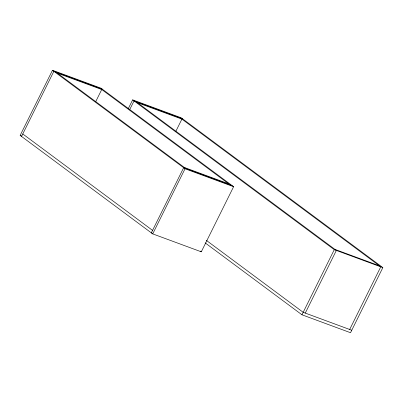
<?xml version="1.0" encoding="UTF-8"?>
<svg xmlns="http://www.w3.org/2000/svg" width="403" height="403" viewBox="0 0 403 403"><rect width="100%" height="100%" fill="white"/><g stroke="black" fill="none" stroke-linecap="round" stroke-linejoin="round"><path stroke-width="0.6" d="M20.15 135.403L52.476 70.283L101.042 88.212L233.614 186.695L201.288 251.815L152.722 233.891L20.15 135.403L21.319 135.836M21.54 136.436L53.866 71.316L102.433 89.244M95.632 101.813L101.742 89.506L57.337 73.119M128.184 108.855L132.642 99.873L181.209 117.802L382.85 267.597L350.524 332.717L301.958 314.788L205.112 242.843M129.575 109.888L134.033 100.906L182.599 118.835M175.799 131.403L181.909 119.102L137.504 102.71M152.722 233.891L185.048 168.766L52.476 70.283M301.958 314.788L334.283 249.669L132.642 99.873M305.267 313.086L336.364 250.439L136.113 101.677M349.668 329.478L380.77 266.826L180.519 118.064M184.352 167.472L228.753 183.859M232.224 185.662L183.657 167.734L151.332 232.858L152.505 233.287M185.048 168.766L233.614 186.695M334.974 249.407L379.379 265.794M334.283 249.669L382.85 267.597M351.754 330.243L303.187 312.315L206.341 240.374M100.352 88.474L230.143 184.896M55.946 72.082L185.743 168.504M200.362 251.129L201.288 251.815M22.77 133.962L152.561 230.385"/></g></svg>
